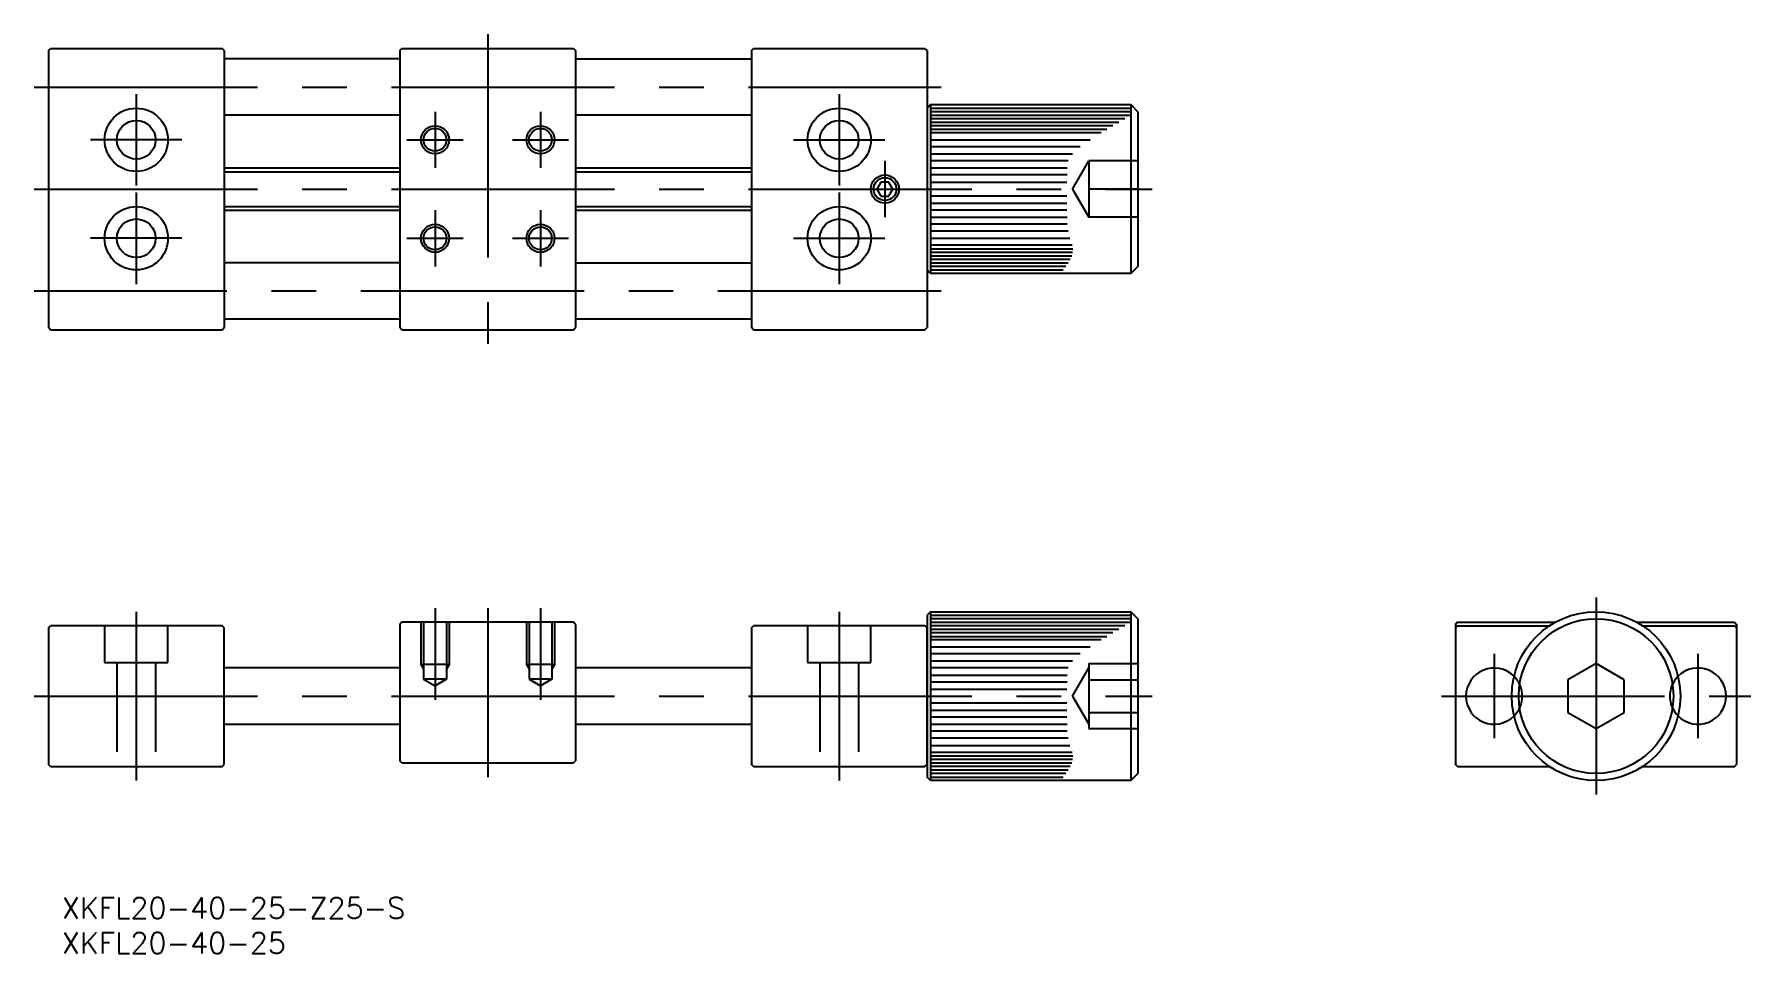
# Model space of a CAD drawing. Extents: x -222 to 22, y -37 to 94.
import ezdxf

# ---------------------------------------------------------------- set-up
doc = ezdxf.new("R2010")
doc.units = 0
doc.linetypes.add('CENTER', pattern=[50.8, 31.75, -6.35, 6.35, -6.35])
doc.linetypes.add('DASHED', pattern=[19.05, 12.7, -6.35])
doc.layers.get('0').update_dxf_attribs({"linetype": 'CONTINUOUS'})
doc.layers.add('CENTER', color=1, linetype='CONTINUOUS')
doc.styles.get("Standard").update_dxf_attribs({"font": 'txt.shx', "height": 3, "bigfont": 'bigfont.shx'})

# ---------------------------------------------------------------- blocks, each defined once
blk = doc.blocks.new('*U2')
at = {"color": 7, "linetype": 'CONTINUOUS'}
blk.add_text('XKFL20-40-25-Z25-S', height=3, dxfattribs=at).set_placement((-218.26, -31.61))
blk = doc.blocks.new('*U3')
at = {"color": 7, "linetype": 'CONTINUOUS'}
blk.add_text('XKFL20-40-25', height=3, dxfattribs=at).set_placement((-218.26, -36.61))

msp = doc.modelspace()

# ---------------------------------------------------------------- linework, layer by layer
at = {"color": 7, "linetype": 'CONTINUOUS'}
for p, q in [((-220.16, 91.79), (-219.86, 92.09)), ((-220.16, 91.79), (-220.16, 52.39)), ((-219.86, 92.09), (-195.46, 92.09)), ((-195.16, 91.79), (-195.46, 92.09)), ((-195.16, 91.79), (-195.16, 52.39)), ((-170.16, 90.59), (-195.16, 90.59)), ((-170.16, 91.79), (-169.86, 92.09)), ((-170.16, 91.79), (-170.16, 52.39)), ((-169.86, 92.09), (-145.46, 92.09)), ((-145.46, 92.09), (-145.16, 91.79)), ((-145.16, 91.79), (-145.16, 52.39)), ((-145.16, 90.59), (-120.16, 90.59)), ((-120.16, 91.79), (-119.86, 92.09)), ((-120.16, 91.79), (-120.16, 52.39)), ((-119.86, 92.09), (-95.46, 92.09)), ((-95.16, 91.79), (-95.46, 92.09)), ((-95.16, 91.79), (-95.16, 52.39)), ((-94.66, 84.09), (-95.16, 83.59)), ((-95.16, 83.59), (-95.16, 60.59)), ((-94.66, 84.09), (-66.16, 84.09)), ((-94.66, 84.09), (-94.66, 60.09)), ((-94.66, 83.59), (-66.16, 83.59)), ((-66.16, 83.09), (-94.66, 83.09)), ((-66.16, 84.09), (-66.16, 60.09)), ((-65.16, 83.09), (-66.16, 84.09)), ((-65.16, 83.09), (-65.16, 61.09)), ((-170.16, 82.59), (-195.16, 82.59)), ((-120.16, 82.59), (-145.16, 82.59)), ((-94.66, 82.59), (-66.16, 82.59)), ((-67.03, 82.09), (-94.66, 82.09)), ((-94.66, 81.59), (-67.9, 81.59)), ((-68.74, 81.09), (-94.66, 81.09)), ((-94.66, 80.59), (-69.57, 80.59)), ((-70.4, 80.09), (-94.66, 80.09)), ((-94.66, 79.09), (-71.94, 79.09)), ((-73.36, 78.09), (-94.66, 78.09)), ((-94.66, 77.09), (-74.47, 77.09)), ((-75.1, 76.09), (-94.66, 76.09)), ((-195.16, 75.09), (-170.16, 75.09)), ((-145.16, 75.09), (-120.16, 75.09)), ((-94.66, 75.09), (-75.21, 75.09)), ((-75.25, 74.09), (-94.66, 74.09)), ((-101.74, 73.09), (-102.32, 72.09)), ((-102.32, 72.09), (-101.74, 71.09)), ((-100.58, 73.09), (-101.74, 73.09)), ((-101.74, 71.09), (-100.58, 71.09)), ((-100.01, 72.09), (-100.58, 73.09)), ((-100.58, 71.09), (-100.01, 72.09)), ((-94.66, 73.09), (-75.28, 73.09)), ((-75.3, 71.09), (-94.66, 71.09)), ((-195.16, 69.09), (-170.16, 69.09)), ((-145.16, 69.09), (-120.16, 69.09)), ((-94.66, 70.09), (-75.29, 70.09)), ((-75.28, 69.09), (-94.66, 69.09)), ((-94.66, 68.09), (-75.25, 68.09)), ((-75.21, 67.09), (-94.66, 67.09)), ((-75.08, 66.09), (-94.66, 66.09)), ((-94.66, 65.09), (-74.83, 65.09)), ((-74.54, 64.09), (-94.66, 64.09)), ((-94.66, 63.59), (-74.45, 63.59)), ((-170.16, 61.59), (-195.16, 61.59)), ((-145.16, 61.59), (-120.16, 61.59)), ((-74.47, 63.09), (-94.66, 63.09)), ((-94.66, 62.59), (-74.59, 62.59)), ((-74.8, 62.09), (-94.66, 62.09)), ((-94.66, 61.59), (-75.09, 61.59)), ((-75.42, 61.09), (-94.66, 61.09)), ((-66.16, 60.09), (-65.16, 61.09)), ((-94.66, 60.09), (-95.16, 60.59)), ((-94.66, 60.59), (-75.78, 60.59)), ((-66.16, 60.09), (-94.66, 60.09)), ((-219.86, 52.09), (-220.16, 52.39)), ((-219.86, 52.09), (-195.46, 52.09)), ((-195.46, 52.09), (-195.16, 52.39)), ((-170.16, 53.59), (-195.16, 53.59)), ((-169.86, 52.09), (-170.16, 52.39)), ((-169.86, 52.09), (-145.46, 52.09)), ((-145.46, 52.09), (-145.16, 52.39)), ((-120.16, 53.59), (-145.16, 53.59)), ((-119.86, 52.09), (-120.16, 52.39)), ((-119.86, 52.09), (-95.46, 52.09)), ((-95.46, 52.09), (-95.16, 52.39)), ((-220.16, 9.7), (-219.86, 10)), ((-195.46, 10), (-219.86, 10)), ((-195.16, 9.7), (-195.46, 10)), ((-169.86, 10.5), (-170.16, 10.2)), ((-170.16, 10.2), (-170.16, -9.2)), ((-145.46, 10.5), (-169.86, 10.5)), ((-145.16, 10.2), (-145.46, 10.5)), ((-145.16, 10.2), (-145.16, -9.2)), ((-120.16, 9.7), (-119.86, 10)), ((-95.46, 10), (-119.86, 10)), ((-95.46, 10), (-95.16, 9.7)), ((-94.66, 12), (-95.16, 11.5)), ((-95.16, 11.5), (-95.16, -11.5)), ((-94.66, 12), (-66.16, 12)), ((-94.66, 12), (-94.66, -12)), ((-94.66, 11.5), (-66.16, 11.5)), ((-66.16, 11), (-94.66, 11)), ((-94.66, 10.5), (-66.16, 10.5)), ((-67.03, 10), (-94.66, 10)), ((-66.16, 12), (-66.16, -12)), ((-65.16, 11), (-66.16, 12)), ((-65.16, 11), (-65.16, -11)), ((-19.7, 10.5), (-20, 10.2)), ((-20, 10.2), (-20, -9.7)), ((-19.7, 10), (-20, 9.7)), ((-19.7, 10.5), (-5.81, 10.5)), ((-19.7, 10), (-6.63, 10)), ((5.81, 10.5), (19.7, 10.5)), ((6.63, 10), (19.7, 10)), ((19.7, 10.5), (20, 10.2)), ((19.7, 10), (20, 9.7)), ((20, 10.2), (20, -9.7)), ((-220.16, 9.7), (-220.16, -9.7)), ((-195.16, -9.7), (-195.16, 9.7)), ((-120.16, 9.7), (-120.16, -9.7)), ((-95.16, -9.7), (-95.16, 9.7)), ((-94.66, 9.5), (-67.9, 9.5)), ((-68.74, 9), (-94.66, 9)), ((-94.66, 8.5), (-69.57, 8.5)), ((-70.4, 8), (-94.66, 8)), ((-94.66, 7), (-71.94, 7)), ((-73.36, 6), (-94.66, 6)), ((-94.66, 5), (-74.47, 5)), ((-170.16, 4), (-195.16, 4)), ((-120.16, 4), (-145.16, 4)), ((-75.1, 4), (-94.66, 4)), ((-94.66, 3), (-75.21, 3)), ((0, 4.62), (-4, 2.31)), ((4, 2.31), (0, 4.62)), ((-75.25, 2), (-94.66, 2)), ((-94.66, 1), (-75.28, 1)), ((-4, 2.31), (-4, -2.31)), ((4, -2.31), (4, 2.31)), ((-75.3, -1), (-94.66, -1)), ((-94.66, -2), (-75.29, -2)), ((-4, -2.31), (0, -4.62)), ((0, -4.62), (4, -2.31)), ((-195.16, -4), (-170.16, -4)), ((-145.16, -4), (-120.16, -4)), ((-75.28, -3), (-94.66, -3)), ((-94.66, -4), (-75.25, -4)), ((-75.21, -5), (-94.66, -5)), ((-75.08, -6), (-94.66, -6)), ((-94.66, -7), (-74.83, -7)), ((-219.86, -10), (-220.16, -9.7)), ((-195.46, -10), (-195.16, -9.7)), ((-169.86, -9.5), (-170.16, -9.2)), ((-169.86, -9.5), (-145.46, -9.5)), ((-145.46, -9.5), (-145.16, -9.2)), ((-119.86, -10), (-120.16, -9.7)), ((-95.46, -10), (-95.16, -9.7)), ((-74.54, -8), (-94.66, -8)), ((-94.66, -8.5), (-74.45, -8.5)), ((-74.47, -9), (-94.66, -9)), ((-94.66, -9.5), (-74.59, -9.5)), ((-19.7, -10), (-20, -9.7)), ((19.7, -10), (20, -9.7)), ((-219.86, -10), (-195.46, -10)), ((-119.86, -10), (-95.46, -10)), ((-94.66, -12), (-95.16, -11.5)), ((-74.8, -10), (-94.66, -10)), ((-94.66, -10.5), (-75.09, -10.5)), ((-75.42, -11), (-94.66, -11)), ((-94.66, -11.5), (-75.78, -11.5)), ((-66.16, -12), (-94.66, -12)), ((-66.16, -12), (-65.16, -11)), ((-19.7, -10), (-6.63, -10)), ((6.63, -10), (19.7, -10))]:
    msp.add_line(p, q, dxfattribs=at)
at = {"color": 3, "linetype": 'DASHED'}
for p, q in [((-74.47, 72.09), (-72.16, 76.09)), ((-65.16, 76.09), (-72.16, 76.09)), ((-72.16, 76.09), (-72.16, 68.09)), ((-74.47, 72.09), (-72.16, 68.09)), ((-65.16, 72.09), (-72.16, 72.09)), ((-65.16, 68.09), (-72.16, 68.09)), ((-212.16, 10), (-212.16, 4.8)), ((-203.16, 4.8), (-203.16, 10)), ((-167.16, 10.5), (-167.16, 4.5)), ((-166.78, 10.5), (-166.78, 2.4)), ((-163.54, 10.5), (-163.54, 2.4)), ((-163.16, 10.5), (-163.16, 4.5)), ((-152.16, 10.5), (-152.16, 4.5)), ((-151.78, 10.5), (-151.78, 2.4)), ((-148.54, 10.5), (-148.54, 2.4)), ((-148.16, 10.5), (-148.16, 4.5)), ((-112.16, 10), (-112.16, 4.8)), ((-103.16, 4.8), (-103.16, 10)), ((-212.16, 4.8), (-203.16, 4.8)), ((-210.41, 4.8), (-210.41, -10)), ((-204.91, 4.8), (-204.91, -10)), ((-167.16, 4.5), (-166.78, 3.84)), ((-163.16, 4.5), (-167.16, 4.5)), ((-163.16, 4.5), (-163.54, 3.84)), ((-152.16, 4.5), (-151.78, 3.84)), ((-148.16, 4.5), (-152.16, 4.5)), ((-148.16, 4.5), (-148.54, 3.84)), ((-112.16, 4.8), (-103.16, 4.8)), ((-110.41, 4.8), (-110.41, -10)), ((-104.91, 4.8), (-104.91, -10)), ((-74.47, 0), (-72.16, 4)), ((-72.16, 4.62), (-72.16, -4.62)), ((-72.16, 4.62), (-65.16, 4.62)), ((-166.78, 2.4), (-165.16, 1.46)), ((-163.54, 2.4), (-166.78, 2.4)), ((-163.54, 2.4), (-165.16, 1.46)), ((-151.78, 2.4), (-150.16, 1.46)), ((-148.54, 2.4), (-151.78, 2.4)), ((-148.54, 2.4), (-150.16, 1.46)), ((-72.16, 2.31), (-65.16, 2.31)), ((-74.47, 0), (-72.16, -4)), ((-72.16, -2.31), (-65.16, -2.31)), ((-72.16, -4.62), (-65.16, -4.62))]:
    msp.add_line(p, q, dxfattribs=at)
at = {"color": 3, "linetype": 'CONTINUOUS'}
for p, q in [((-195.16, 74.54), (-170.16, 74.54)), ((-145.16, 74.54), (-120.16, 74.54)), ((-195.16, 69.63), (-170.16, 69.63)), ((-145.16, 69.63), (-120.16, 69.63))]:
    msp.add_line(p, q, dxfattribs=at)
at = {"color": 7, "linetype": 'CONTINUOUS'}
for centre, radius in [((-207.66, 79.09), 4.5), ((-107.66, 79.09), 4.5), ((-207.66, 79.09), 2.75), ((-165.16, 79.09), 1.62), ((-150.16, 79.09), 1.62), ((-107.66, 79.09), 2.75), ((-101.16, 72.09), 1.62), ((-207.66, 65.09), 4.5), ((-107.66, 65.09), 4.5), ((-207.66, 65.09), 2.75), ((-165.16, 65.09), 1.62), ((-150.16, 65.09), 1.62), ((-107.66, 65.09), 2.75), ((0, 0), 12), ((0, 0), 11)]:
    msp.add_circle(centre, radius, dxfattribs=at)
at = {"color": 3, "linetype": 'CONTINUOUS'}
for centre in [(-165.16, 79.09), (-150.16, 79.09), (-101.16, 72.09), (-165.16, 65.09), (-150.16, 65.09)]:
    msp.add_circle(centre, 2, dxfattribs=at)
at = {"color": 7, "linetype": 'CONTINUOUS'}
for centre, start, end in [((-14.5, 0), 44.8422, 315.1578), ((14.5, 0), 224.8422, 135.1578)]:
    msp.add_arc(centre, 4, start, end, dxfattribs=at)
at = {"color": 3, "linetype": 'DASHED'}
for centre, start, end in [((-14.5, 0), 315.1578, 44.8422), ((14.5, 0), 135.1578, 224.8422)]:
    msp.add_arc(centre, 4, start, end, dxfattribs=at)
at = {"layer": 'CENTER', "color": 1, "linetype": 'CENTER'}
for p, q in [((-157.66, 94.09), (-157.66, 50.09)), ((-222.16, 86.59), (-93.16, 86.59)), ((-207.66, 85.59), (-207.66, 72.59)), ((-107.66, 85.59), (-107.66, 72.59)), ((-165.16, 83.09), (-165.16, 75.09)), ((-150.16, 83.09), (-150.16, 75.09)), ((-201.16, 79.09), (-214.16, 79.09)), ((-169.16, 79.09), (-161.16, 79.09)), ((-154.16, 79.09), (-146.16, 79.09)), ((-114.16, 79.09), (-101.16, 79.09)), ((-101.16, 76.09), (-101.16, 68.09)), ((-222.16, 72.09), (-63.16, 72.09)), ((-207.66, 71.59), (-207.66, 58.59)), ((-107.66, 71.59), (-107.66, 58.59)), ((-165.16, 69.09), (-165.16, 61.09)), ((-150.16, 69.09), (-150.16, 61.09)), ((-201.16, 65.09), (-214.16, 65.09)), ((-169.16, 65.09), (-161.16, 65.09)), ((-154.16, 65.09), (-146.16, 65.09)), ((-114.16, 65.09), (-101.16, 65.09)), ((-93.16, 57.59), (-222.16, 57.59)), ((-165.16, 12.5), (-165.16, -0.54)), ((-157.66, 12.5), (-157.66, -11.5)), ((-150.16, 12.5), (-150.16, -0.54)), ((0, 14), (0, -14)), ((-207.66, 12), (-207.66, -12)), ((-107.66, 12), (-107.66, -12)), ((-14.5, 6), (-14.5, -6)), ((14.5, 6), (14.5, -6)), ((-222.16, 0), (-63.16, 0)), ((-22, 0), (22, 0))]:
    msp.add_line(p, q, dxfattribs=at)

# ---------------------------------------------------------------- block references
at = {"color": 7, "linetype": 'CONTINUOUS'}
for name in ['*U2', '*U3']:
    msp.add_blockref(name, (0, 0), dxfattribs=at)

doc.saveas('drawing.dxf')
